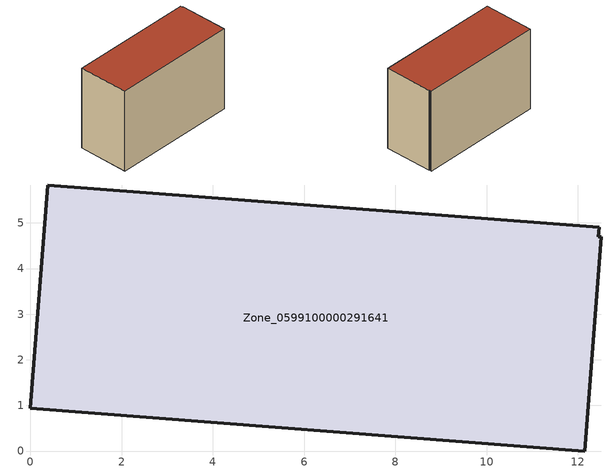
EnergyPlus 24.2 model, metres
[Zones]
Zone_0599100000291641
 floor ground (C_G): 0.38,5.83 12.47,4.9 12.44,4.7 12.51,4.69 12.15,0 0,0.93 z7.43
 wall outside (C_F): 0,0.93 12.15,0 12.51,4.69 12.44,4.7 12.47,4.9 0.38,5.83 0,0.93 z7.43:15.58
 roof outside (C_R): 12.47,4.9 0.38,5.83 0,0.93 12.15,0 12.51,4.69 12.44,4.7 z15.58
[BUILDING]
Pand.0599100000291641: North Axis=0; Terrain=City; Loads Convergence Tolerance Value=0.04; Temperature Convergence Tolerance Value=0.4; Solar Distribution=FullExterior; Maximum Number of Warmup Days=25; Minimum Number of Warmup Days=1
[Site:Location]
Rotterdam.The.Hague.AP_ZH_NLD Design_Conditions: Latitude=51.96; Longitude=4.45; Time Zone=1; Elevation=-4.5
[SITE:GROUNDTEMPERATURE:BUILDINGSURFACE]
18, 18, 18, 18, 18, 18, 18, 18, 18, 18, 18, 18
[MATERIAL] Thermal Absorptance=0.9; Solar Absorptance=0.7; Visible Absorptance=0.7
Name | Roughness | Thickness | Conductivity | Density | Specific Heat
G.TI.1946-1964 | MediumSmooth | 0.15 | 1 | 540 | 1210
F.TI.1946-1964 | Rough | 0.3 | 0.857143 | 1920 | 840
R.TI.1946-1964 | MediumRough | 0.2 | 0.277778 | 1500 | 1000
[CONSTRUCTION]
C_G: G.TI.1946-1964
C_F: F.TI.1946-1964
C_R: R.TI.1946-1964
[ZONE]
Zone_0599100000291641: Type=1; Multiplier=1; Ceiling Height=Autocalculate; Volume=Autocalculate; Floor Area=autocalculate; Part of Total Floor Area=Yes
[ZONEINFILTRATION:DESIGNFLOWRATE]
Infil_Zone_0599100000291641: Zone or ZoneList or Space or SpaceList=Zone_0599100000291641; Schedule=AlwaysOn; Design Flow Rate Calculation Method=Flow/Area; Flow Rate per Floor Area=0.003; Constant Term Coefficient=1; Temperature Term Coefficient=0; Velocity Term Coefficient=0; Velocity Squared Term Coefficient=0
[HVACTEMPLATE:ZONE:IDEALLOADSAIRSYSTEM]
Zone_0599100000291641: Maximum Heating Supply Air Temperature=50; Minimum Cooling Supply Air Temperature=13; Maximum Heating Supply Air Humidity Ratio=0.0156; Minimum Cooling Supply Air Humidity Ratio=0.0077; Heating Limit=NoLimit; Cooling Limit=NoLimit; Dehumidification Control Type=ConstantSensibleHeatRatio; Cooling Sensible Heat Ratio=0.7; Dehumidification Setpoint=60; Humidification Control Type=None; Humidification Setpoint=30; Outdoor Air Method=None; Outdoor Air Flow Rate per Person=0.00944; Outdoor Air Flow Rate per Zone Floor Area=0; Outdoor Air Flow Rate per Zone=0; Demand Controlled Ventilation Type=None; Outdoor Air Economizer Type=NoEconomizer; Heat Recovery Type=None; Sensible Heat Recovery Effectiveness=0.7; Latent Heat Recovery Effectiveness=0.65
[ZONECONTROL:THERMOSTAT]
ThermostatControl_Zone_0599100000291641: Zone or ZoneList=Zone_0599100000291641; Control Type Schedule=DualSetpointControlType; Control 1=Thermostat_Zone_0599100000291641; Temperature Difference Between Cutout And Setpoint=0
[THERMOSTATSETPOINT:DUALSETPOINT]
Thermostat_Zone_0599100000291641: Heating Setpoint Temperature Schedule=HeatingSetpoint_Zone_0599100000291641; Cooling Setpoint Temperature Schedule=CoolingSetpoint_Zone_0599100000291641
[SCHEDULE:COMPACT]
HeatingSetpoint_Zone_0599100000291641: Through: 12/31, For: AllDays, Until: 24:00, 21
CoolingSetpoint_Zone_0599100000291641: Through: 12/31, For: AllDays, Until: 24:00, 24
DualSetpointControlType: Through: 12/31, For: AllDays, Until: 24:00, 4
AlwaysOn: Through: 12/31, For: AllDays, Until: 24:00, 1
